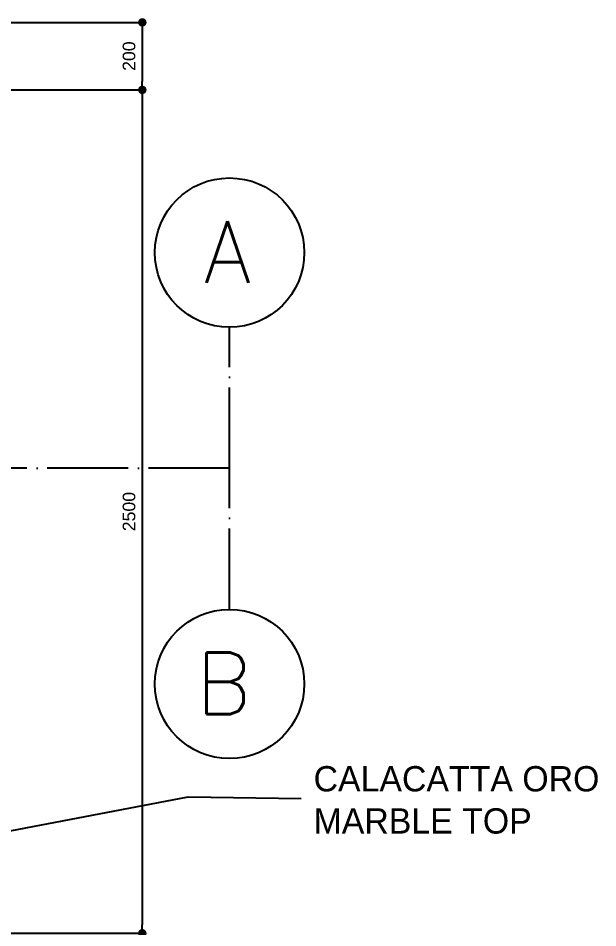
# Model space of a CAD drawing. Header units: inches. Extents: x 230831 to 416194, y 441295 to 526666.
# Drawn here: x 237496 to 239214, y 460805 to 463501 of the extents above; entities that cross this region are included whole.
import ezdxf

# ---------------------------------------------------------------- set-up
doc = ezdxf.new("R2010")
doc.units = ezdxf.units.IN
doc.header["$MEASUREMENT"] = 0
doc.linetypes.add('ACAD_ISO04W100', pattern=[30, 24, -3, 0, -3])
for name, color, linetype in [('A-DIMESNION-1', 7, 'Continuous'), ('CQ SPOT DETAIL DIMENSION', 9, 'Continuous'), ('CQ_callout', 34, 'Continuous'), ('Layer1', 1, 'Continuous')]:
    doc.layers.add(name, color=color, linetype=linetype)
doc.styles.get("Standard").update_dxf_attribs({"font": 'arial.ttf'})
doc.styles.add('STYL-CONCEPT', font='romans.shx')
doc.dimstyles.new('chester 25', dxfattribs={"dimscale": 0.25, "dimtxt": 150, "dimasz": 100, "dimexe": 10, "dimexo": 20, "dimgap": 80, "dimtad": 1, "dimdec": 0, "dimzin": 0, "dimdsep": 46, "dimtxsty": 'Standard', "dimblk": 'DOT', "dimcen": 50, "dimclrd": 1, "dimclre": 1, "dimclrt": 3, "dimadec": 0, "dimazin": 0, "dimtfac": 1, "dimtdec": 0, "dimtofl": 0, "dimtmove": 0, "dimatfit": 3, "dimfxl": 1, "dimtolj": 1, "dimtzin": 0, "dimlwd": -1, "dimarcsym": 0})
doc.dimstyles.get("Standard").update_dxf_attribs({"dimtxt": 0.18, "dimasz": 0.18, "dimexe": 0.18, "dimexo": 0.0625, "dimgap": 0.09, "dimtad": 0, "dimtih": 1, "dimtoh": 1, "dimdec": 4, "dimzin": 0, "dimdsep": 46, "dimtxsty": 'Standard', "dimcen": 0.09, "dimadec": 0, "dimazin": 0, "dimtfac": 1, "dimtdec": 4, "dimtofl": 0, "dimtmove": 0, "dimatfit": 3, "dimfxl": 1, "dimtolj": 1, "dimtzin": 0, "dimarcsym": 0})

# ---------------------------------------------------------------- blocks, each defined once
blk = doc.blocks.new('_Dot')
at = {"color": 0, "linetype": 'ByBlock', "lineweight": -2}
blk.add_line((-0.5, 0), (-1, 0), dxfattribs=at)
at = {"color": 0, "linetype": 'ByBlock', "const_width": 0.5}
blk.add_lwpolyline([(-0.25, 0, 1), (0.25, 0, 1)], format="xyb", close=True, dxfattribs=at)
blk = doc.blocks.new('*D156')
at = {"layer": 'A-DIMESNION-1', "color": 1, "lineweight": -2, "ltscale": 0.05, "transparency": 16777216}
for p, q in [((237469.9, 463488.5), (237866.3, 463488.5)), ((237369.9, 463288.5), (237866.3, 463288.5))]:
    blk.add_line(p, q, dxfattribs=at)
at = {"layer": 'A-DIMESNION-1', "color": 1, "ltscale": 0.05, "transparency": 16777216}
blk.add_line((237863.8, 463463.5), (237863.8, 463313.5), dxfattribs=at)
at = {"layer": 'Defpoints', "color": 0, "linetype": 'Continuous', "ltscale": 0.05, "transparency": 16777216}
for p in [(237464.9, 463488.5, 0), (237364.9, 463288.5, 0), (237863.8, 463288.5)]:
    blk.add_point(p, dxfattribs=at)
at = {"layer": 'A-DIMESNION-1', "color": 1, "linetype": 'Continuous', "ltscale": 0.05, "transparency": 16777216, "xscale": 25, "yscale": 25, "zscale": 25}
for p, rotation in [((237863.8, 463488.5), 90), ((237863.8, 463288.5), 270)]:
    blk.add_blockref('_Dot', p, dxfattribs=dict(at, rotation=rotation))
at = {"layer": 'A-DIMESNION-1', "color": 3, "linetype": 'Continuous', "ltscale": 0.05, "transparency": 16777216, "insert": (237824.6, 463388.5), "char_height": 37.5, "attachment_point": 5, "rotation": 90}
blk.add_mtext('\\A1;200', dxfattribs=at)
blk = doc.blocks.new('*D155')
at = {"layer": 'A-DIMESNION-1', "color": 1, "lineweight": -2, "ltscale": 0.05, "transparency": 16777216}
for p, q in [((237369.9, 463288.5), (237866.3, 463288.5)), ((237369.9, 460788.5), (237866.3, 460788.5))]:
    blk.add_line(p, q, dxfattribs=at)
at = {"layer": 'A-DIMESNION-1', "color": 1, "ltscale": 0.05, "transparency": 16777216}
blk.add_line((237863.8, 463263.5), (237863.8, 460813.5), dxfattribs=at)
at = {"layer": 'Defpoints', "color": 0, "linetype": 'Continuous', "ltscale": 0.05, "transparency": 16777216}
for p in [(237364.9, 463288.5, 0), (237364.9, 460788.5, 0), (237863.8, 460788.5)]:
    blk.add_point(p, dxfattribs=at)
at = {"layer": 'A-DIMESNION-1', "color": 1, "linetype": 'Continuous', "ltscale": 0.05, "transparency": 16777216, "xscale": 25, "yscale": 25, "zscale": 25}
for p, rotation in [((237863.8, 463288.5), 90), ((237863.8, 460788.5), 270)]:
    blk.add_blockref('_Dot', p, dxfattribs=dict(at, rotation=rotation))
at = {"layer": 'A-DIMESNION-1', "color": 3, "linetype": 'Continuous', "ltscale": 0.05, "transparency": 16777216, "insert": (237824.6, 462038.5), "char_height": 37.5, "attachment_point": 5, "rotation": 90}
blk.add_mtext('\\A1;2500', dxfattribs=at)
blk = doc.blocks.new('SECTION LINE CLOAK ROOM')
at = {"layer": 'Layer1', "linetype": 'ACAD_ISO04W100', "ltscale": 10}
for p, q in [((241287.1, 463599.2), (241287.1, 464017.3)), ((241287.1, 463181.2), (241287.1, 463599.2))]:
    blk.add_line(p, q, dxfattribs=at)
blk.add_lwpolyline([(241287.1, 463599.2), (237331.7, 463599.2), (237331.7, 463599.2)], dxfattribs=at)
at = {"layer": 'Layer1'}
for centre in [(241287.1, 464238.6), (241287.1, 462959.9)]:
    blk.add_circle(centre, 221.3, dxfattribs=at)
at = {"layer": 'Layer1', "char_height": 182.8, "attachment_point": 3, "style": 'STYL-CONCEPT'}
for s, insert in [('A', (241351.6, 464332.1)), ('B', (241351.6, 463053.4))]:
    blk.add_mtext_dynamic_manual_height_columns(s, width=200.816, gutter_width=150, heights=[0], dxfattribs=dict(at, insert=insert))

msp = doc.modelspace()

# ---------------------------------------------------------------- block references
msp.add_blockref('SECTION LINE CLOAK ROOM', (-3164.835, -1432.45))

# ---------------------------------------------------------------- texts
at = {"layer": 'CQ SPOT DETAIL DIMENSION', "color": 3, "insert": (238371.358, 461082.958, 0.001), "char_height": 75, "attachment_point": 7}
msp.add_mtext('{\\fCityBlueprint|b0|i0|c2|p2;CALACATTA ORO \\PMARBLE TOP}', dxfattribs=at)

# ---------------------------------------------------------------- dimensions: what is measured, and where the dimension line sits
at = {"layer": 'A-DIMESNION-1', "color": 64, "linetype": 'Continuous', "ltscale": 0.05}
dim = msp.add_linear_dim(base=(237863.757, 463288.501), p1=(237464.918, 463488.501, 0), p2=(237364.918, 463288.501, 0), angle=90, dimstyle='chester 25', dxfattribs=at)
dim.commit()
dim.dimension.update_dxf_attribs({"geometry": '*D156', "text_midpoint": (237863.757, 463388.501), "dimtype": 160})
dim = msp.add_linear_dim(base=(237863.757, 460788.501), p1=(237364.918, 463288.501, 0), p2=(237364.918, 460788.501, 0), angle=90, dimstyle='chester 25', dxfattribs=at)
dim.commit()
dim.dimension.update_dxf_attribs({"geometry": '*D155', "text_midpoint": (237824.611, 462038.501)})

# ---------------------------------------------------------------- leaders
at = {"layer": 'CQ_callout', "annotation_type": 0, "has_hookline": 1, "hookline_direction": 0, "text_width": 600.187}
msp.add_leader([(236912.478, 460984.367, 0), (238000.03, 461193.361, 0), (238334.856, 461188.39, 0)], dimstyle='Standard', override={"dimasz": 10, "dimldrblk": 'Dot', "dimfxl": 0.1, "dimarcsym": 2}, dxfattribs=at)

doc.saveas('drawing.dxf')
